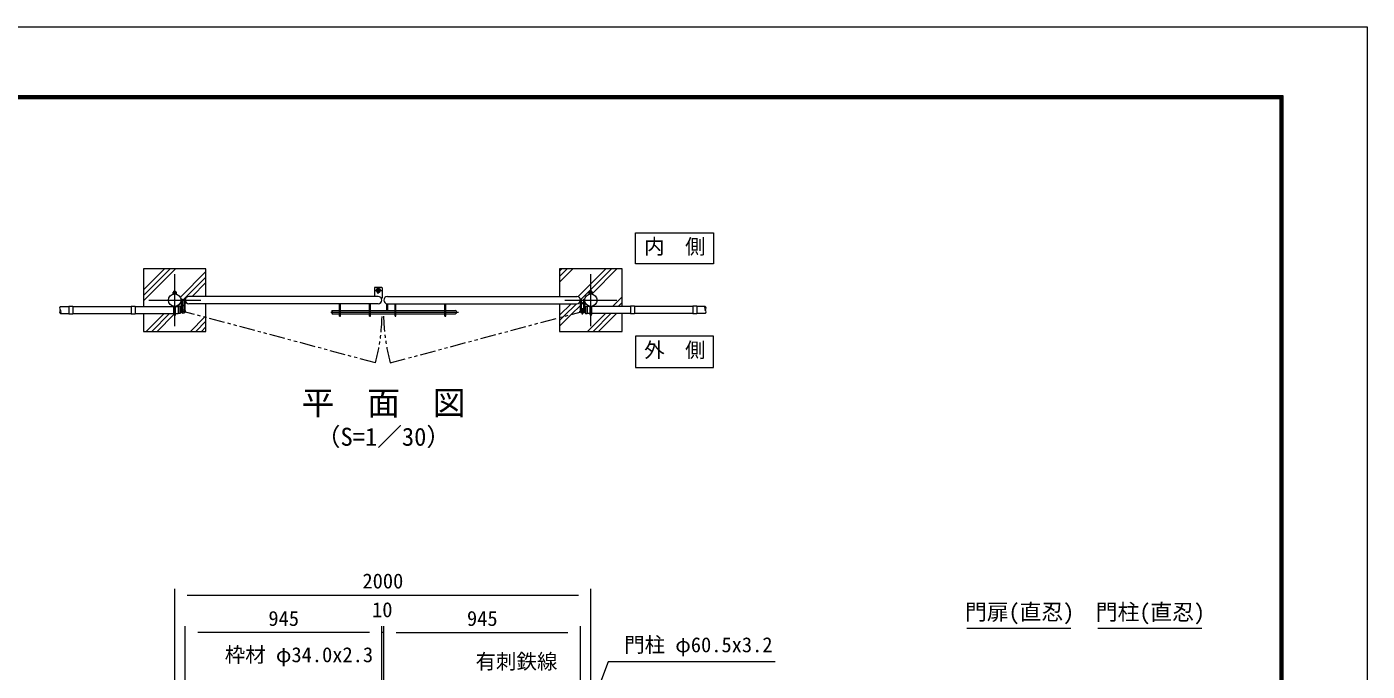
# Model space of a CAD drawing. Units: millimetres, scale not verified. Extents: x -6300 to 6300, y -4455 to 4455.
# Drawn here: x -143 to 6300, y 1357 to 4455 of the extents above; entities that cross this region are included whole.
import ezdxf
from ezdxf.enums import TextEntityAlignment as Align

# ---------------------------------------------------------------- set-up
doc = ezdxf.new("R2010")
doc.units = ezdxf.units.MM
doc.header["$LTSCALE"] = 30
for name, pattern in [('DASHED', [7.5, 6, -1.5]), ('USER1', [50.8, 31.75, -6.35, 6.35, -6.35]), ('USER2', [5, 2.5, -0.5, 0.5, -0.5, 0.5, -0.5])]:
    doc.linetypes.add(name, pattern=pattern)
for name, color, linetype, lineweight in [('0-0_D-STR1', 1, 'Continuous', 18), ('0-1_D-STR3', 3, 'Continuous', 13), ('0-2_D-BMK', 2, 'USER1', 13), ('0-3_D-STR4', 7, 'Continuous', 9), ('0-5_D-DCR-HCH', 7, 'Continuous', 9), ('0-6_D-STR-DIM', 7, 'Continuous', 9), ('0-8_D-STR-TXT', 7, 'Continuous', 9), ('0-9_D-TTL-TXT', 7, 'Continuous', 18), ('0-A_D-TTL', 7, 'Continuous', 9)]:
    doc.layers.add(name, color=color, linetype=linetype, lineweight=lineweight)
doc.styles.add('ＭＳ ゴシック', font='')
doc.styles.get('ＭＳ ゴシック').set_extended_font_data('MS Gothic')

msp = doc.modelspace()

# ---------------------------------------------------------------- linework, layer by layer
at = {"layer": '0-0_D-STR1'}
for p, q in [((1546.57, 3157.91), (635.57, 3157.91)), ((1590.07, 3157.91), (2501.07, 3157.91)), ((18.32, 3110.66), (58.32, 3110.66)), ((78.32, 3110.66), (358.32, 3110.66)), ((378.32, 3110.66), (564.32, 3110.66)), ((572.32, 3110.66), (585.32, 3110.66)), ((593.65, 3111.16), (585.32, 3111.16)), ((585.32, 3111.16), (585.32, 3076.16)), ((593.32, 3111.16), (593.32, 3076.16)), ((1546.57, 3123.91), (635.57, 3123.91)), ((1590.07, 3123.91), (2501.07, 3123.91)), ((2542.99, 3111.16), (2551.32, 3111.16)), ((2543.32, 3111.16), (2543.32, 3076.16)), ((2551.32, 3111.16), (2551.32, 3076.16)), ((2564.32, 3110.66), (2551.32, 3110.66)), ((2758.32, 3110.66), (2572.32, 3110.66)), ((3058.32, 3110.66), (2778.32, 3110.66)), ((3118.32, 3110.66), (3078.32, 3110.66)), ((18.32, 3076.66), (58.32, 3076.66)), ((78.32, 3076.66), (358.32, 3076.66)), ((378.32, 3076.66), (564.32, 3076.66)), ((572.32, 3076.66), (585.32, 3076.66)), ((593.65, 3076.16), (585.32, 3076.16)), ((2542.99, 3076.16), (2551.32, 3076.16)), ((2564.32, 3076.66), (2551.32, 3076.66)), ((2758.32, 3076.66), (2572.32, 3076.66)), ((3058.32, 3076.66), (2778.32, 3076.66)), ((3118.32, 3076.66), (3078.32, 3076.66))]:
    msp.add_line(p, q, dxfattribs=at)
for centre in [(568.32, 3140.91), (2568.32, 3140.91)]:
    msp.add_circle(centre, 30.25, dxfattribs=at)
for centre, radius, start, end in [((635.57, 3140.91), 17, 90, 270), ((1546.57, 3140.91), 17, 270, 90), ((1590.07, 3140.91), 17, 90, 270), ((2501.07, 3140.91), 17, 270, 90), ((593.65, 3110.16), 1, 32.29827, 90), ((563.1, 3093.66), 35.72, 331.52136, 28.47864), ((2573.54, 3093.66), 35.72, 151.52136, 208.47864), ((2542.99, 3110.16), 1, 90, 147.70173), ((593.65, 3077.16), 1, 270, 327.70173), ((2542.99, 3077.16), 1, 212.29827, 270)]:
    msp.add_arc(centre, radius, start, end, dxfattribs=at)
at = {"layer": '0-1_D-STR3'}
for p, q in [((560.32, 3172.76), (576.32, 3172.76)), ((560.32, 3171.16), (560.32, 3172.76)), ((560.82, 3172.76), (560.82, 3178.56)), ((560.82, 3172.76), (575.82, 3172.76)), ((562.4, 3179.26), (573.97, 3179.26)), ((564.32, 3179.26), (564.32, 3183.46)), ((564.32, 3170.9), (564.32, 3171.16)), ((564.57, 3178.56), (564.57, 3172.76)), ((565.02, 3179.26), (565.02, 3184.16)), ((565.52, 3184.66), (571.12, 3184.66)), ((572.32, 3183.46), (571.12, 3184.66)), ((571.62, 3179.26), (571.62, 3184.16)), ((572.07, 3178.56), (572.07, 3172.76)), ((572.32, 3179.26), (572.32, 3183.46)), ((572.32, 3170.9), (572.32, 3171.16)), ((575.82, 3172.76), (575.82, 3178.56)), ((1530.57, 3202.66), (1527.57, 3199.66)), ((1527.57, 3199.66), (1527.57, 3157.91)), ((1530.57, 3202.66), (1562.57, 3202.66)), ((1562.57, 3202.66), (1565.57, 3199.66)), ((1565.57, 3199.66), (1565.57, 3149.66)), ((2560.32, 3172.76), (2576.32, 3172.76)), ((2560.32, 3171.16), (2560.32, 3172.76)), ((2560.82, 3172.76), (2560.82, 3178.56)), ((2560.82, 3172.76), (2575.82, 3172.76)), ((2562.4, 3179.26), (2573.97, 3179.26)), ((2564.32, 3179.26), (2564.32, 3183.46)), ((2564.32, 3170.9), (2564.32, 3171.16)), ((2564.57, 3178.56), (2564.57, 3172.76)), ((2565.02, 3179.26), (2565.02, 3184.16)), ((2565.52, 3184.66), (2571.12, 3184.66)), ((2572.32, 3183.46), (2571.12, 3184.66)), ((2571.62, 3179.26), (2571.62, 3184.16)), ((2572.07, 3178.56), (2572.07, 3172.76)), ((2572.32, 3179.26), (2572.32, 3183.46)), ((2572.32, 3170.9), (2572.32, 3171.16)), ((2575.82, 3172.76), (2575.82, 3178.56)), ((58.32, 3112.66), (58.32, 3074.66)), ((58.32, 3112.66), (78.32, 3112.66)), ((78.32, 3112.66), (78.32, 3074.66)), ((358.32, 3112.66), (358.32, 3074.66)), ((358.32, 3112.66), (378.32, 3112.66)), ((378.32, 3112.66), (378.32, 3074.66)), ((564.32, 3072.29), (564.32, 3110.93)), ((572.32, 3072.29), (572.32, 3110.93)), ((598.57, 3145.91), (598.57, 3086.91)), ((603.07, 3145.91), (598.57, 3145.91)), ((603.07, 3145.91), (603.07, 3095.27)), ((614.07, 3095.27), (614.07, 3145.91)), ((614.07, 3145.91), (618.57, 3145.91)), ((618.57, 3086.91), (618.57, 3145.91)), ((1360.07, 3064.66), (1360.07, 3123.91)), ((1364.57, 3064.66), (1364.57, 3123.91)), ((1505.07, 3064.66), (1505.07, 3123.91)), ((1509.57, 3064.66), (1509.57, 3123.91)), ((1565.57, 3149.66), (1561.15, 3149.66)), ((1588.32, 3123.91), (1592.82, 3123.91)), ((1588.32, 3091.66), (1588.32, 3123.91)), ((1592.82, 3091.66), (1592.82, 3123.91)), ((1627.07, 3064.66), (1627.07, 3123.91)), ((1631.57, 3064.66), (1631.57, 3123.91)), ((1867.07, 3064.66), (1867.07, 3123.91)), ((1871.57, 3064.66), (1871.57, 3123.91)), ((2518.07, 3086.91), (2518.07, 3145.91)), ((2522.57, 3145.91), (2518.07, 3145.91)), ((2522.57, 3095.27), (2522.57, 3145.91)), ((2533.57, 3145.91), (2533.57, 3095.27)), ((2533.57, 3145.91), (2538.07, 3145.91)), ((2538.07, 3145.91), (2538.07, 3086.91)), ((2564.32, 3072.29), (2564.32, 3110.93)), ((2572.32, 3072.29), (2572.32, 3110.93)), ((2758.32, 3112.66), (2758.32, 3074.66)), ((2778.32, 3112.66), (2758.32, 3112.66)), ((2778.32, 3112.66), (2778.32, 3074.66)), ((3058.32, 3112.66), (3058.32, 3074.66)), ((3078.32, 3112.66), (3058.32, 3112.66)), ((3078.32, 3112.66), (3078.32, 3074.66)), ((58.32, 3074.66), (78.32, 3074.66)), ((358.32, 3074.66), (378.32, 3074.66)), ((1323.57, 3089.66), (1325.57, 3091.66)), ((1323.57, 3089.66), (1323.57, 3077.66)), ((1323.57, 3077.66), (1325.57, 3075.66)), ((1325.57, 3091.66), (1360.07, 3091.66)), ((1325.57, 3091.66), (1325.57, 3075.66)), ((1325.57, 3075.66), (1360.07, 3075.66)), ((1360.07, 3064.66), (1364.57, 3064.66)), ((1364.57, 3091.66), (1505.07, 3091.66)), ((1364.57, 3075.66), (1505.07, 3075.66)), ((1505.07, 3064.66), (1509.57, 3064.66)), ((1509.57, 3091.66), (1627.07, 3091.66)), ((1509.57, 3075.66), (1627.07, 3075.66)), ((1627.07, 3064.66), (1631.57, 3064.66)), ((1631.57, 3091.66), (1867.07, 3091.66)), ((1631.57, 3075.66), (1867.07, 3075.66)), ((1867.07, 3064.66), (1871.57, 3064.66)), ((1871.57, 3091.66), (1915.57, 3091.66)), ((1871.57, 3075.66), (1915.57, 3075.66)), ((2778.32, 3074.66), (2758.32, 3074.66)), ((3078.32, 3074.66), (3058.32, 3074.66))]:
    msp.add_line(p, q, dxfattribs=at)
for points in [[(560.32, 3171.16), (576.32, 3171.16), (576.32, 3172.76)], [(565.52, 3184.66), (564.32, 3183.46), (572.32, 3183.46)], [(2560.32, 3171.16), (2576.32, 3171.16), (2576.32, 3172.76)], [(2565.52, 3184.66), (2564.32, 3183.46), (2572.32, 3183.46)]]:
    msp.add_lwpolyline(points, dxfattribs=at)
for centre, radius in [((1546.57, 3187.66), 10), ((1546.57, 3187.66), 6.5), ((608.57, 3086.91), 10), ((2528.07, 3086.91), 10), ((608.57, 3086.91), 5.5), ((2528.07, 3086.91), 5.5)]:
    msp.add_circle(centre, radius, dxfattribs=at)
for centre, radius, start, end in [((562.7, 3176.47), 2.81, 48.21899, 131.78101), ((568.32, 3168.87), 10.39, 68.85295, 111.14705), ((573.95, 3176.4), 2.86, 49.0514, 130.9486), ((2562.7, 3176.47), 2.81, 48.21899, 131.78101), ((2568.32, 3168.87), 10.39, 68.85295, 111.14705), ((2573.95, 3176.4), 2.86, 49.0514, 130.9486), ((1915.57, 3083.66), 8, 270, 90)]:
    msp.add_arc(centre, radius, start, end, dxfattribs=at)
at = {"layer": '0-1_D-STR3', "linetype": 'DASHED'}
for centre in [(568.32, 3072.29), (2568.32, 3072.29)]:
    msp.add_arc(centre, 4, 180, 0, dxfattribs=at)
at = {"layer": '0-2_D-BMK'}
for p, q in [((568.32, 3015.91), (568.32, 3265.91)), ((2568.32, 3015.91), (2568.32, 3265.91)), ((2568.32, 3015.91), (2568.32, 3265.91)), ((1530.57, 3187.66), (1562.57, 3187.66)), ((1546.57, 3171.66), (1546.57, 3203.66)), ((443.32, 3140.91), (693.32, 3140.91)), ((2443.32, 3140.91), (2693.32, 3140.91)), ((2528.07, 3071.38), (2528.07, 3102.45)), ((1319.23, 3083.66), (1932.18, 3083.66)), ((2512.54, 3086.91), (2543.6, 3086.91))]:
    msp.add_line(p, q, dxfattribs=at)
at = {"layer": '0-2_D-BMK', "linetype": 'USER2'}
for p, q in [((1532.59, 2839.69), (608.57, 3086.91)), ((1604.05, 2839.69), (2528.07, 3086.91))]:
    msp.add_line(p, q, dxfattribs=at)
for centre, start, end in [((608.57, 3086.91), 345.02102, 358.66711), ((2528.07, 3086.91), 181.33289, 194.97898)]:
    msp.add_arc(centre, 956.52, start, end, dxfattribs=at)
at = {"layer": '0-3_D-STR4'}
for p, q in [((418.32, 3290.91), (418.32, 3110.66)), ((718.32, 3290.91), (418.32, 3290.91)), ((718.32, 3157.91), (718.32, 3290.91)), ((2418.32, 3290.91), (2418.32, 3157.91)), ((2718.32, 3290.91), (2418.32, 3290.91)), ((2718.32, 3110.66), (2718.32, 3290.91)), ((2418.32, 3123.91), (2418.32, 2990.91)), ((418.32, 3076.66), (418.32, 2990.91)), ((2718.32, 2990.91), (2718.32, 3076.66)), ((2418.32, 2990.91), (2718.32, 2990.91))]:
    msp.add_line(p, q, dxfattribs=at)
msp.add_lwpolyline([(418.32, 2990.91), (718.32, 2990.91), (718.32, 3123.91)], dxfattribs=at)
at = {"layer": '0-5_D-DCR-HCH'}
for p, q in [((418.32, 3137.1), (572.14, 3290.91)), ((418.32, 3163.61), (545.62, 3290.91)), ((418.32, 3190.13), (519.1, 3290.91)), ((2418.32, 3227.91), (2481.33, 3290.91)), ((2418.32, 3254.43), (2454.81, 3290.91)), ((2418.32, 3280.94), (2428.29, 3290.91)), ((2506.5, 3156.99), (2640.42, 3290.91)), ((2521.94, 3145.91), (2666.94, 3290.91)), ((2575.82, 3173.28), (2693.46, 3290.91)), ((595.09, 3154.77), (718.32, 3278)), ((651.27, 3157.91), (718.32, 3224.97)), ((2573.24, 3170.69), (2573.71, 3171.16)), ((550.99, 3110.66), (554.41, 3114.09)), ((603.07, 3109.72), (614.07, 3120.72)), ((618.57, 3125.22), (622.94, 3129.59)), ((2418.32, 3068.81), (2473.42, 3123.91)), ((2517.98, 3141.95), (2518.07, 3142.04)), ((2522.57, 3120.03), (2533.57, 3131.03)), ((2672.31, 3110.66), (2718.32, 3156.68)), ((2698.82, 3110.66), (2718.32, 3130.16)), ((431.24, 2990.91), (516.99, 3076.66)), ((457.75, 2990.91), (543.5, 3076.66)), ((484.27, 2990.91), (564.5, 3071.15)), ((669.89, 2990.91), (718.32, 3039.35)), ((2552.56, 2990.91), (2638.31, 3076.66)), ((2579.07, 2990.91), (2664.82, 3076.66)), ((2605.59, 2990.91), (2691.34, 3076.66)), ((696.4, 2990.91), (718.32, 3012.83))]:
    msp.add_line(p, q, dxfattribs=at)
for points in [[(603.07, 3136.23), (607.75, 3140.91), (718.32, 3251.48)], [(2418.32, 3042.29), (2439.15, 3063.12), (2499.94, 3123.91)], [(2418.32, 3015.78), (2475.35, 3072.81), (2518.07, 3115.53)], [(643.37, 2990.91), (711.76, 3059.31), (718.32, 3065.87)]]:
    msp.add_lwpolyline(points, dxfattribs=at)
at = {"layer": '0-6_D-STR-DIM'}
for p, q in [((568.32, 1262.95), (568.32, 1752.95)), ((2568.32, 1262.95), (2568.32, 1752.95)), ((628.32, 1722.95), (2508.32, 1722.95)), ((618.57, 1222.95), (618.57, 1572.95)), ((1563.57, 1222.95), (1563.57, 1572.95)), ((1563.57, 1222.95), (1563.57, 1572.95)), ((1573.07, 1222.95), (1573.07, 1572.95)), ((1573.07, 1222.95), (1573.07, 1572.95)), ((2518.07, 1222.95), (2518.07, 1572.95)), ((1503.57, 1542.95), (678.57, 1542.95)), ((1503.57, 1542.95), (1443.57, 1542.95)), ((1573.07, 1542.95), (1563.57, 1542.95)), ((1633.07, 1542.95), (2458.07, 1542.95)), ((1633.07, 1542.95), (1693.07, 1542.95))]:
    msp.add_line(p, q, dxfattribs=at)
for centre, start, end in [((26.87, 3102.16), 135.18146, 224.81854), ((26.87, 3085.16), 135.18146, 224.81854), ((9.77, 3085.16), 315.18146, 44.81854), ((3126.87, 3102.16), 135.18146, 224.81854), ((3109.77, 3102.16), 315.18146, 44.81854), ((3109.77, 3085.16), 315.18146, 44.81854)]:
    msp.add_arc(centre, 12.06, start, end, dxfattribs=at)
at = {"layer": '0-8_D-STR-TXT'}
for points in [[(3158.1, 3464.73), (3158.1, 3314.73), (2783.1, 3314.73), (2783.1, 3464.73)], [(3158.1, 2817.1), (3158.1, 2967.1), (2783.1, 2967.1), (2783.1, 2817.1)]]:
    msp.add_lwpolyline(points, close=True, dxfattribs=at)
msp.add_lwpolyline([(3454.09, 1402.45), (2652.07, 1402.45), (2576.68, 1201.18)], dxfattribs=at)
at = {"layer": '0-9_D-TTL-TXT', "lineweight": 9}
for p, q in [((4376.27, 1563.48), (4876.27, 1563.48)), ((5004.94, 1563.48), (5504.94, 1563.48))]:
    msp.add_line(p, q, dxfattribs=at)
at = {"layer": '0-A_D-TTL', "color": 2, "lineweight": 18}
msp.add_lwpolyline([(-6300, 4455), (6300, 4455), (6300, -4455), (-6300, -4455)], close=True, dxfattribs=at)
at = {"layer": '0-A_D-TTL'}
for points in [[(-5895, 4125), (5895, 4125), (5895, -4125), (-5895, -4125)], [(-5891.25, 4121.25), (5891.25, 4121.25), (5891.25, -4121.25), (-5891.25, -4121.25)], [(-5887.5, 4117.5), (5887.5, 4117.5), (5887.5, -4117.5), (-5887.5, -4117.5)], [(-5883.75, 4113.75), (5883.75, 4113.75), (5883.75, -4113.75), (-5883.75, -4113.75)], [(-5880, 4110), (5880, 4110), (5880, -4110), (-5880, -4110)]]:
    msp.add_lwpolyline(points, close=True, dxfattribs=at)

# ---------------------------------------------------------------- texts
at = {"layer": '0-6_D-STR-DIM', "style": 'ＭＳ ゴシック'}
for s, p in [('2000', (1470.45, 1733.07)), ('10', (1516.72, 1595.07)), ('945', (1018.36, 1553.07)), ('945', (1972.86, 1553.07))]:
    msp.add_text(s, height=72.14, dxfattribs=at).set_placement(p, align=Align.BOTTOM_LEFT)
at = {"layer": '0-8_D-STR-TXT', "style": 'ＭＳ ゴシック'}
for s, p in [('内\u3000側', (2824.41, 3341.01)), ('外\u3000側', (2824.41, 2843.39)), ('枠材 φ34.0x2.3', (808.69, 1378.59)), ('門柱 φ60.5x3.2', (2728.46, 1426.47)), ('有刺鉄線', (2014.08, 1346.24))]:
    msp.add_text(s, height=72.14, dxfattribs=at).set_placement(p, align=Align.BOTTOM_LEFT)
at = {"layer": '0-9_D-TTL-TXT', "style": 'ＭＳ ゴシック'}
for s, height, p in [('平\u3000面\u3000図', 115.5, (1178.47, 2554.61)), ('（S=1／30）', 86.66, (1246.7, 2414.82)), ('門扉(直忍)', 76.98, (4366.37, 1580.28)), ('門柱(直忍)', 76.98, (4995.04, 1579.67))]:
    msp.add_text(s, height=height, dxfattribs=at).set_placement(p, align=Align.BOTTOM_LEFT)

doc.saveas('drawing.dxf')
